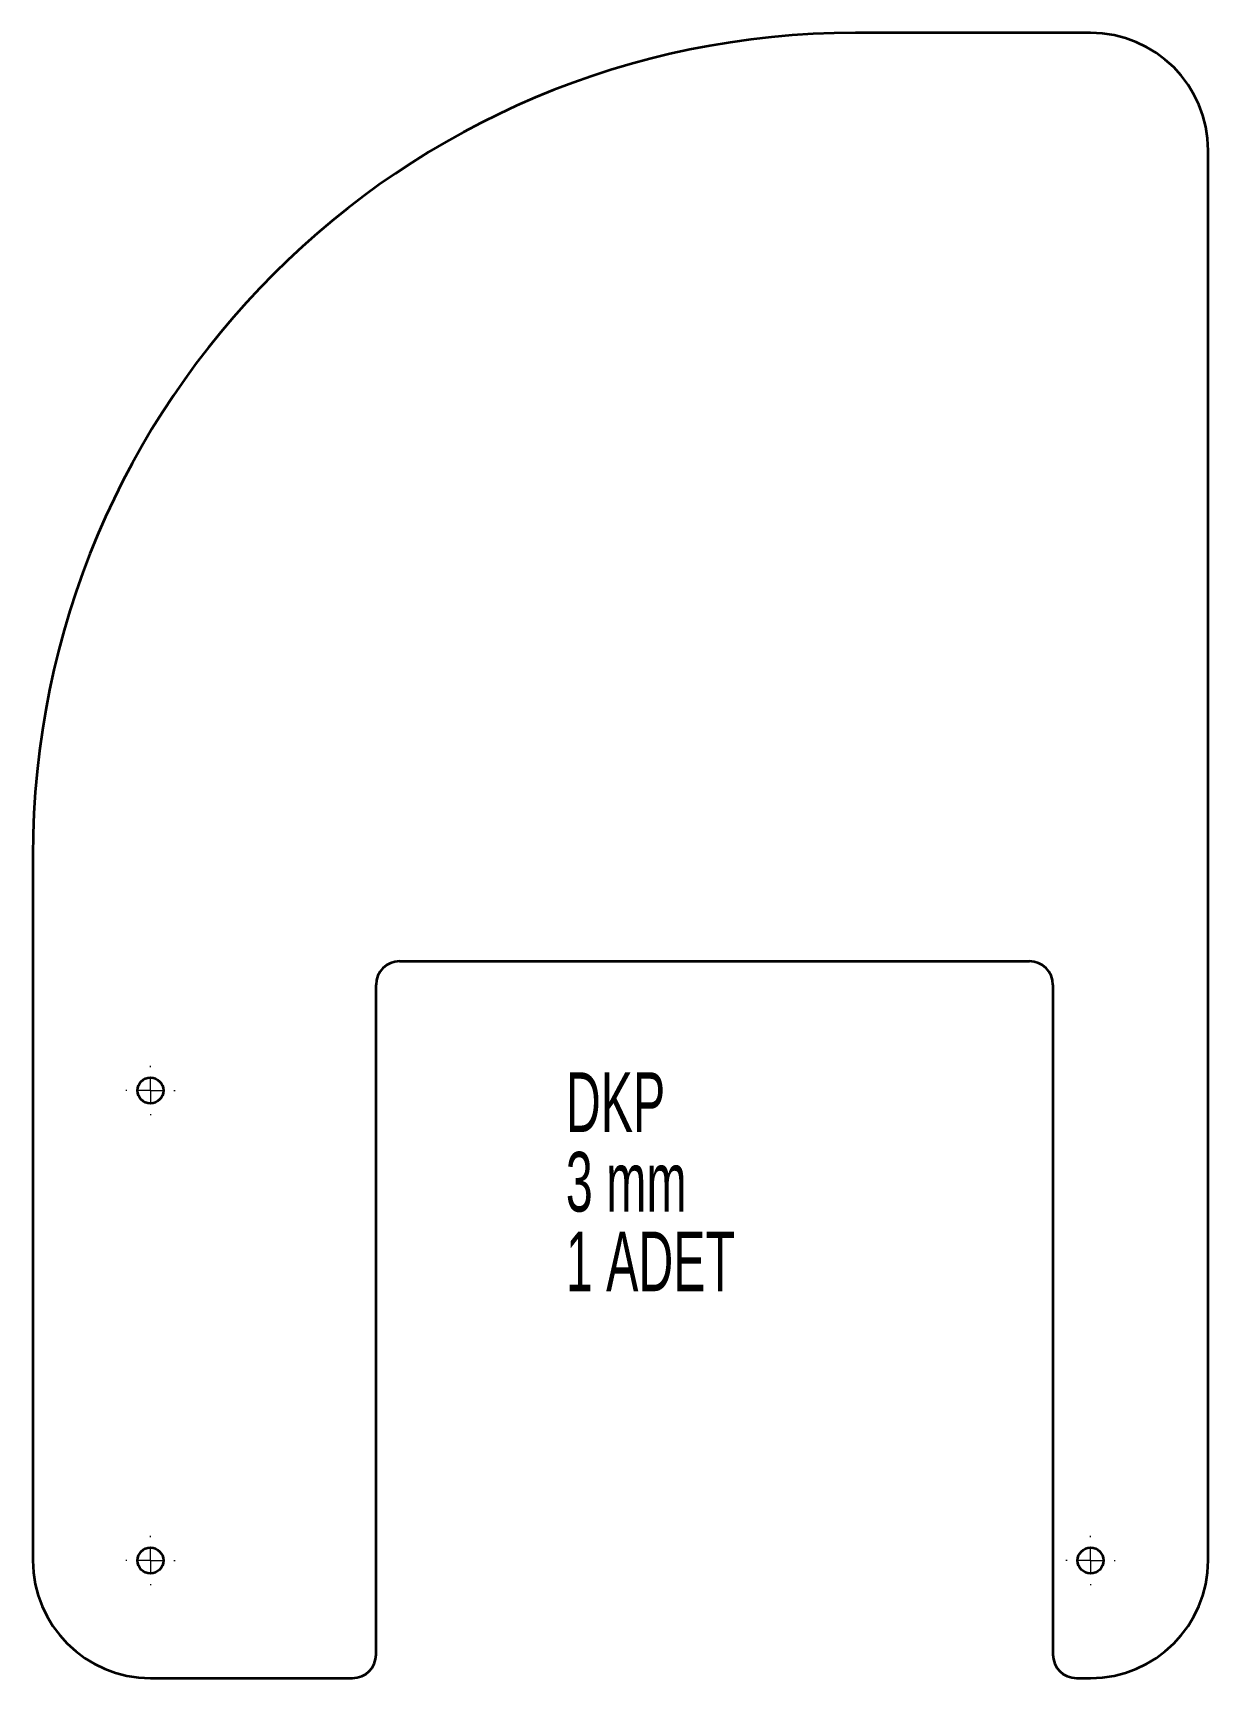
# Model space of a CAD drawing. Header units: millimetres. Extents: x 25 to 275, y -67 to 283.
import ezdxf

# ---------------------------------------------------------------- set-up
doc = ezdxf.new("R2010")
doc.units = ezdxf.units.MM
doc.styles.add('SLDTEXTSTYLE0', font='TXT', dxfattribs={"width": 0.605})

# ---------------------------------------------------------------- blocks, each defined once
blk = doc.blocks.new('SW_NOTE_0')
at = {"color": 0, "linetype": 'Continuous', "lineweight": 0, "char_height": 12.7, "attachment_point": 1, "style": 'SLDTEXTSTYLE0'}
for s, insert in [('DKP', (0, 16.37)), ('3 mm', (0, -0.56)), ('1 ADET', (0, -17.5))]:
    blk.add_mtext(s, dxfattribs=dict(at, insert=insert))
blk = doc.blocks.new('SW_CENTERMARKSYMBOL_0')
at = {"color": 0, "linetype": 'Continuous', "lineweight": 18}
for p, q in [((0, 5), (0, 5.25)), ((-5, 0), (-5.25, 0)), ((0, 0), (-2.5, 0)), ((0, 0), (0, 2.5)), ((0, 0), (0, -2.5)), ((0, 0), (2.5, 0)), ((5, 0), (5.25, 0)), ((0, -5), (0, -5.25))]:
    blk.add_line(p, q, dxfattribs=at)
blk = doc.blocks.new('SW_CENTERMARKSYMBOL_1')
at = {"color": 0, "linetype": 'Continuous', "lineweight": 18}
for p, q in [((0, 5), (0, 5.25)), ((-5, 0), (-5.25, 0)), ((0, 0), (-2.5, 0)), ((0, 0), (0, 2.5)), ((0, 0), (0, -2.5)), ((0, 0), (2.5, 0)), ((5, 0), (5.25, 0)), ((0, -5), (0, -5.25))]:
    blk.add_line(p, q, dxfattribs=at)
blk = doc.blocks.new('SW_CENTERMARKSYMBOL_2')
at = {"color": 0, "linetype": 'Continuous', "lineweight": 18}
for p, q in [((0, 5), (0, 5.25)), ((-5, 0), (-5.25, 0)), ((0, 0), (-2.5, 0)), ((0, 0), (0, 2.5)), ((0, 0), (0, -2.5)), ((0, 0), (2.5, 0)), ((5, 0), (5.25, 0)), ((0, -5), (0, -5.25))]:
    blk.add_line(p, q, dxfattribs=at)

msp = doc.modelspace()

# ---------------------------------------------------------------- linework, layer by layer
at = {"color": 7, "linetype": 'Continuous', "lineweight": 35}
for p, q in [((249.65, 282.79), (199.65, 282.79)), ((274.65, -42.21), (274.65, 257.79)), ((24.65, 107.79), (24.65, -42.21)), ((102.65, 85.29), (236.65, 85.29)), ((97.65, -62.21), (97.65, 80.29)), ((241.65, 80.29), (241.65, -62.21)), ((49.65, -67.21), (92.65, -67.21)), ((246.65, -67.21), (249.65, -67.21))]:
    msp.add_line(p, q, dxfattribs=at)
for centre in [(49.65, 57.79), (49.65, -42.21), (249.65, -42.21)]:
    msp.add_circle(centre, 2.75, dxfattribs=at)
for centre, radius, start, end in [((199.65, 107.79), 175, 90, 180), ((249.65, 257.79), 25, 0, 90), ((102.65, 80.29), 5, 90, 180), ((236.65, 80.29), 5, 0, 90), ((49.65, -42.21), 25, 180, 270), ((249.65, -42.21), 25, 270, 0), ((92.65, -62.21), 5, 270, 0), ((246.65, -62.21), 5, 180, 270)]:
    msp.add_arc(centre, radius, start, end, dxfattribs=at)

# ---------------------------------------------------------------- block references
at = {"color": 7, "linetype": 'Continuous', "lineweight": 18}
for name, p in [('SW_CENTERMARKSYMBOL_0', (49.65, 57.79)), ('SW_CENTERMARKSYMBOL_2', (49.65, -42.21)), ('SW_CENTERMARKSYMBOL_1', (249.65, -42.21))]:
    msp.add_blockref(name, p, dxfattribs=at)
at = {"color": 7, "linetype": 'Continuous', "lineweight": 0}
msp.add_blockref('SW_NOTE_0', (138.03, 45.29), dxfattribs=at)

doc.saveas('drawing.dxf')
